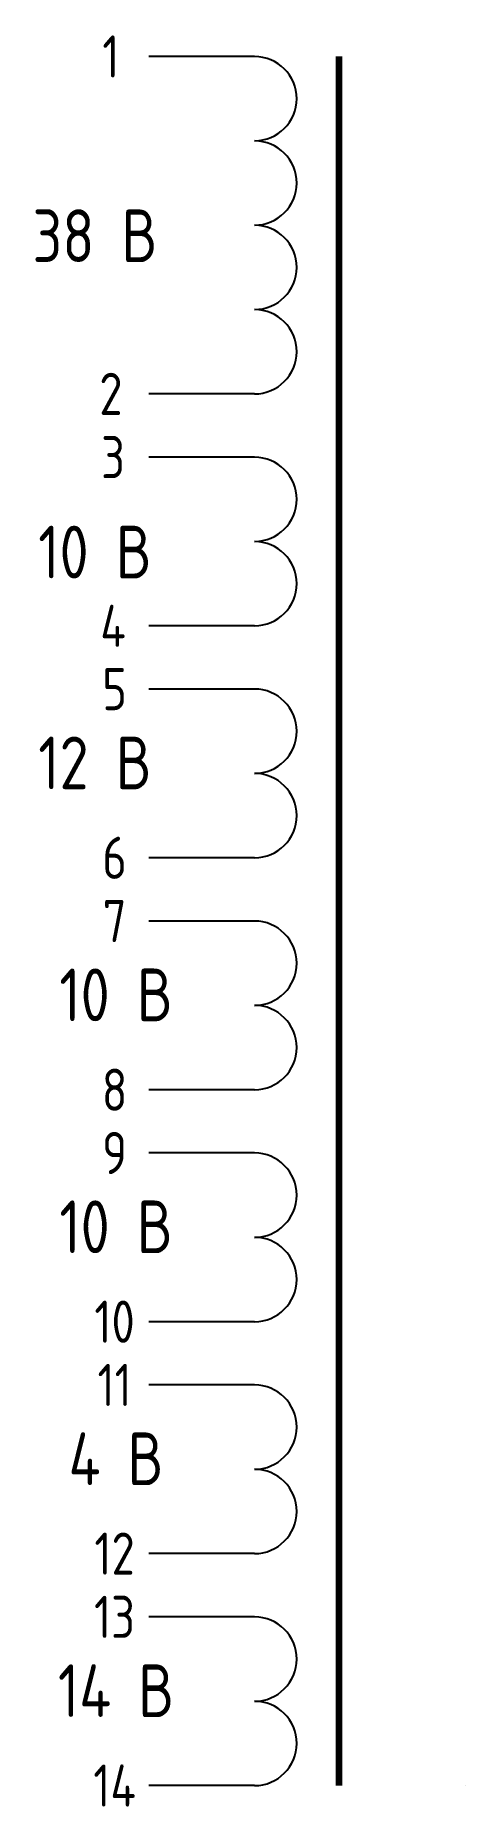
# Model space of a CAD drawing. Header units: millimetres. Extents: x 67 to 108, y -26 to 142.
import ezdxf
from ezdxf.enums import TextEntityAlignment as Align

# ---------------------------------------------------------------- set-up
doc = ezdxf.new("R2010")
doc.units = ezdxf.units.MM
doc.styles.add('ГОСТ 2.304', font='CS_Gost2304.shx')

msp = doc.modelspace()

# ---------------------------------------------------------------- linework, layer by layer
at = {"ltscale": 100}
for p, q in [((88, 140), (78, 140)), ((88, 108), (78, 108)), ((88, 102), (78, 102)), ((88, 86), (78, 86)), ((88, 80), (78, 80)), ((88, 64), (78, 64)), ((88, 58), (78, 58)), ((88, 42), (78, 42)), ((88, 36), (78, 36)), ((88, 20), (78, 20)), ((88, 14), (78, 14)), ((88, -2), (78, -2)), ((88, -8), (78, -8)), ((88, -24), (78, -24)), ((108, -24), (108, -24))]:
    msp.add_line(p, q, dxfattribs=at)
at = {"lineweight": 100, "ltscale": 100}
msp.add_line((96, 140), (96, -24), dxfattribs=at)
at = {"ltscale": 100}
for centre in [(88, 136), (88, 128), (88, 120), (88, 112), (88, 98), (88, 90), (88, 76), (88, 68), (88, 54), (88, 46), (88, 32), (88, 24), (88, 10), (88, 2), (88, -12), (88, -20)]:
    msp.add_arc(centre, 4, 270, 90, dxfattribs=at)

# ---------------------------------------------------------------- texts
at = {"ltscale": 100, "style": 'ГОСТ 2.304'}
for s, height, p in [('1', 4, (74.4, 140)), ('38 B', 5, (72.9, 123)), ('2', 4, (74.4, 108)), ('3', 4, (74.6, 102)), ('10 B', 5, (72.9, 93)), ('4', 4, (74.6, 86)), ('5', 4, (74.75, 80)), ('12 B', 5, (72.9, 73)), ('6', 4, (74.75, 64)), ('7', 4, (74.75, 58)), ('10 B', 5, (74.9, 51)), ('8', 4, (74.75, 42)), ('9', 4, (74.75, 36)), ('10 B', 5, (74.9, 29)), ('10', 4, (74.75, 20)), ('11', 4, (74.75, 14)), ('4 B', 5, (74.9, 7)), ('12', 4, (74.75, -2)), ('13', 4, (74.75, -8)), ('14 B', 5, (74.9, -15)), ('14', 4, (74.75, -24))]:
    msp.add_text(s, height=height, dxfattribs=at).set_placement(p, align=Align.MIDDLE_CENTER)

doc.saveas('drawing.dxf')
